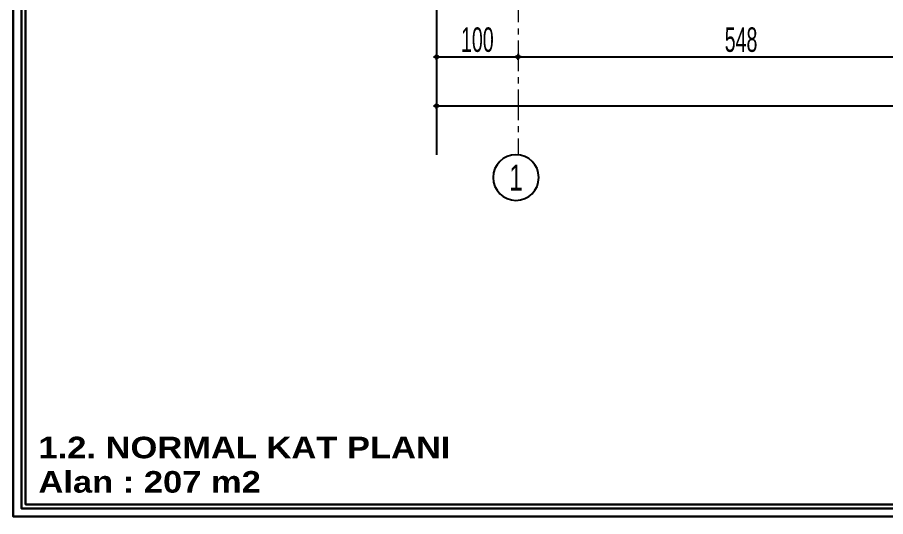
# Model space of a CAD drawing. Extents: x 386248 to 427517, y 4539405 to 4542296.
# Drawn here: x 393312 to 394378, y 4539405 to 4540018 of the extents above; entities that cross this region are included whole.
import ezdxf
from ezdxf.enums import TextEntityAlignment as Align

# ---------------------------------------------------------------- set-up
doc = ezdxf.new("R2010")
doc.units = 0
doc.linetypes.add('CENTER', pattern=[2, 1.25, -0.25, 0.25, -0.25])
doc.linetypes.add('CENTERX2', pattern=[4, 2.5, -0.5, 0.5, -0.5])
for name, color, linetype, lineweight in [('AKS', 251, 'CENTERX2', 20), ('AKS YAZISI', 4, 'Continuous', 25), ('ASIK', 3, 'Continuous', 20), ('DIŞ 2', 167, 'Continuous', 25), ('GOR1', 51, 'Continuous', 25), ('OLCU10', 2, 'Continuous', 25), ('YAZILAR', 1, 'Continuous', 30)]:
    doc.layers.add(name, color=color, linetype=linetype, lineweight=lineweight)
doc.styles.add('RomanSTA', font='')
doc.styles.add('T', font='ISOt.shx', dxfattribs={"width": 0.6})
doc.styles.add('UNIV', font='', dxfattribs={"width": 0.7})
doc.styles.get('RomanSTA').set_extended_font_data('Arial')
doc.styles.get('UNIV').set_extended_font_data('Comic Sans MS')
doc.dimstyles.new('DOT2', dxfattribs={"dimtxt": 20, "dimasz": 0.7, "dimexe": 5, "dimexo": 5, "dimgap": 6, "dimtad": 1, "dimdec": 0, "dimdsep": 46, "dimtxsty": 'T', "dimblk1": 'SEL2', "dimblk2": 'SEL2', "dimsah": 1, "dimcen": 0, "dimse1": 1, "dimse2": 1, "dimclrd": 256, "dimclre": 256, "dimclrt": 256, "dimadec": 0, "dimazin": 0, "dimtfac": 1, "dimtdec": 0, "dimtix": 1, "dimtmove": 2, "dimatfit": 3, "dimldrblk": 'SEL2', "dimfxl": 1, "dimtolj": 1, "dimtzin": 0, "dimarcsym": 0})

# ---------------------------------------------------------------- blocks, each defined once
blk = doc.blocks.new('AKS-NO')
blk.add_circle((0, 0), 35)
at = {"color": 7, "style": 'UNIV', "width": 0.7}
blk.add_attdef('AKS-NO', text='', height=40, dxfattribs=at).set_placement((0, 0), align=Align.MIDDLE)
blk = doc.blocks.new('SEL2')
at = {"layer": 'OLCU10'}
for p, q in [((5.25, 0), (-5.25, 0)), ((0, 5.25), (0, -3.95))]:
    blk.add_line(p, q, dxfattribs=at)
blk.add_circle((0, 0), 2.75, dxfattribs=at)
blk = doc.blocks.new('*D2492')
at = {"layer": 'Defpoints', "color": 0}
for p in [(395335.6, 4539909.2), (393827, 4539849.2), (395335.6, 4539849.2)]:
    blk.add_point(p, dxfattribs=at)
at = {"layer": 'DIŞ 2', "lineweight": -2}
blk.add_line((393827.7, 4539909.2), (395334.9, 4539909.2), dxfattribs=at)
at = {"layer": 'DIŞ 2', "linetype": 'ByBlock', "lineweight": -2, "xscale": 0.7, "yscale": 0.7, "zscale": 0.7, "rotation": 180}
blk.add_blockref('SEL2', (393827, 4539909.2), dxfattribs=at)
at = {"layer": 'DIŞ 2', "linetype": 'ByBlock', "lineweight": -2, "xscale": 0.7, "yscale": 0.7, "zscale": 0.7}
blk.add_blockref('SEL2', (395335.6, 4539909.2), dxfattribs=at)
at = {"layer": 'DIŞ 2', "insert": (394581.3, 4539930.2), "char_height": 30, "attachment_point": 5, "style": 'T'}
blk.add_mtext('\\A1;1509', dxfattribs=at)
blk = doc.blocks.new('*D2503')
at = {"layer": 'Defpoints', "color": 0}
for p in [(393827, 4539990.5), (393927, 4539990.5), (393927, 4539969.2)]:
    blk.add_point(p, dxfattribs=at)
at = {"layer": 'GOR1', "lineweight": -2}
blk.add_line((393827.7, 4539969.2), (393926.3, 4539969.2), dxfattribs=at)
at = {"layer": 'GOR1', "linetype": 'ByBlock', "lineweight": -2, "xscale": 0.7, "yscale": 0.7, "zscale": 0.7, "rotation": 180}
blk.add_blockref('SEL2', (393827, 4539969.2), dxfattribs=at)
at = {"layer": 'GOR1', "linetype": 'ByBlock', "lineweight": -2, "xscale": 0.7, "yscale": 0.7, "zscale": 0.7}
blk.add_blockref('SEL2', (393927, 4539969.2), dxfattribs=at)
at = {"layer": 'GOR1', "insert": (393877, 4539990.2), "char_height": 30, "attachment_point": 5, "style": 'T'}
blk.add_mtext('\\A1;100', dxfattribs=at)
blk = doc.blocks.new('*D2504')
at = {"layer": 'ASIK', "lineweight": -2}
blk.add_line((393927.7, 4539969.2), (394473.8, 4539969.2), dxfattribs=at)
at = {"layer": 'Defpoints', "color": 0}
for p in [(394474.5, 4540007.2), (393927, 4539990.5), (394474.5, 4539969.2)]:
    blk.add_point(p, dxfattribs=at)
at = {"layer": 'ASIK', "linetype": 'ByBlock', "lineweight": -2, "xscale": 0.7, "yscale": 0.7, "zscale": 0.7, "rotation": 180}
blk.add_blockref('SEL2', (393927, 4539969.2), dxfattribs=at)
at = {"layer": 'ASIK', "linetype": 'ByBlock', "lineweight": -2, "xscale": 0.7, "yscale": 0.7, "zscale": 0.7}
blk.add_blockref('SEL2', (394474.5, 4539969.2), dxfattribs=at)
at = {"layer": 'ASIK', "insert": (394200.7, 4539990.2), "char_height": 30, "attachment_point": 5, "style": 'T'}
blk.add_mtext('\\A1;548', dxfattribs=at)

msp = doc.modelspace()

# ---------------------------------------------------------------- linework, layer by layer
at = {"layer": 'AKS', "linetype": 'CENTER', "ltscale": 30}
msp.add_line((393926.965, 4540349.21), (393926.965, 4539849.21), dxfattribs=at)
at = {"layer": 'GOR1'}
msp.add_line((393826.965, 4540131.789), (393826.965, 4539849.21), dxfattribs=at)
at = {"layer": 'YAZILAR', "color": 133, "ltscale": 5}
for points in [[(393307.44, 4542295.7), (395846.649, 4542295.7), (395846.649, 4539405.231), (393307.44, 4539405.231)], [(393317.44, 4542285.7), (395836.649, 4542285.7), (395836.649, 4539415.231), (393317.44, 4539415.231)], [(393322.44, 4542280.7), (395831.649, 4542280.7), (395831.649, 4539420.231), (393322.44, 4539420.231)]]:
    msp.add_lwpolyline(points, close=True, dxfattribs=at)

# ---------------------------------------------------------------- block references
at = {"layer": 'AKS YAZISI'}
ref = msp.add_blockref('AKS-NO', (393924.439, 4539821.21), dxfattribs=dict(at, xscale=-0.8000000000029103, yscale=0.8000000000029103, zscale=0.8, rotation=180.0000000005319))
ref.add_attrib('AKS-NO', '1', dxfattribs={"layer": '0', "color": 7, "height": 32, "style": 'UNIV', "width": 0.7}).set_placement((393924.439, 4539821.21), align=Align.MIDDLE)

# ---------------------------------------------------------------- texts
at = {"layer": 'YAZILAR', "color": 0, "char_height": 26.47628, "width": 5120.77446, "attachment_point": 1, "style": 'RomanSTA'}
for s, insert in [('{\\fArial Black|b0|i0|c0|p34;1\\fArial Black|b0|i0|c162|p34;.2. NORMAL KAT PLANI}', (393338.346, 4539503.271)), ('{\\fArial Black|b0|i0|c0|p34;Alan : 207 m2}', (393338.346, 4539461.11))]:
    msp.add_mtext(s, dxfattribs=dict(at, insert=insert))

# ---------------------------------------------------------------- dimensions: what is measured, and where the dimension line sits
at = {"layer": 'ASIK'}
dim = msp.add_linear_dim(base=(394474.524, 4539969.21), p1=(393926.965, 4539990.5), p2=(394474.524, 4540007.177), dimstyle='DOT2', override={"dimtxt": 30, "dimtxsty": 'T', "dimldrblk": 'SEL2'}, dxfattribs=at)
dim.commit()
dim.dimension.update_dxf_attribs({"geometry": '*D2504', "text_midpoint": (394200.744, 4539990.21)})
at = {"layer": 'DIŞ 2'}
dim = msp.add_linear_dim(base=(395335.568, 4539909.21), p1=(393826.965, 4539849.21), p2=(395335.568, 4539849.21), dimstyle='DOT2', override={"dimtxt": 30, "dimtxsty": 'T', "dimldrblk": 'SEL2'}, dxfattribs=at)
dim.commit()
dim.dimension.update_dxf_attribs({"geometry": '*D2492', "text_midpoint": (394581.267, 4539930.21)})
at = {"layer": 'GOR1'}
dim = msp.add_linear_dim(base=(393926.965, 4539969.21), p1=(393826.965, 4539990.5), p2=(393926.965, 4539990.5), dimstyle='DOT2', override={"dimtxt": 30, "dimtxsty": 'T', "dimldrblk": 'SEL2'}, dxfattribs=at)
dim.commit()
dim.dimension.update_dxf_attribs({"geometry": '*D2503', "text_midpoint": (393876.965, 4539990.21)})

doc.saveas('drawing.dxf')
